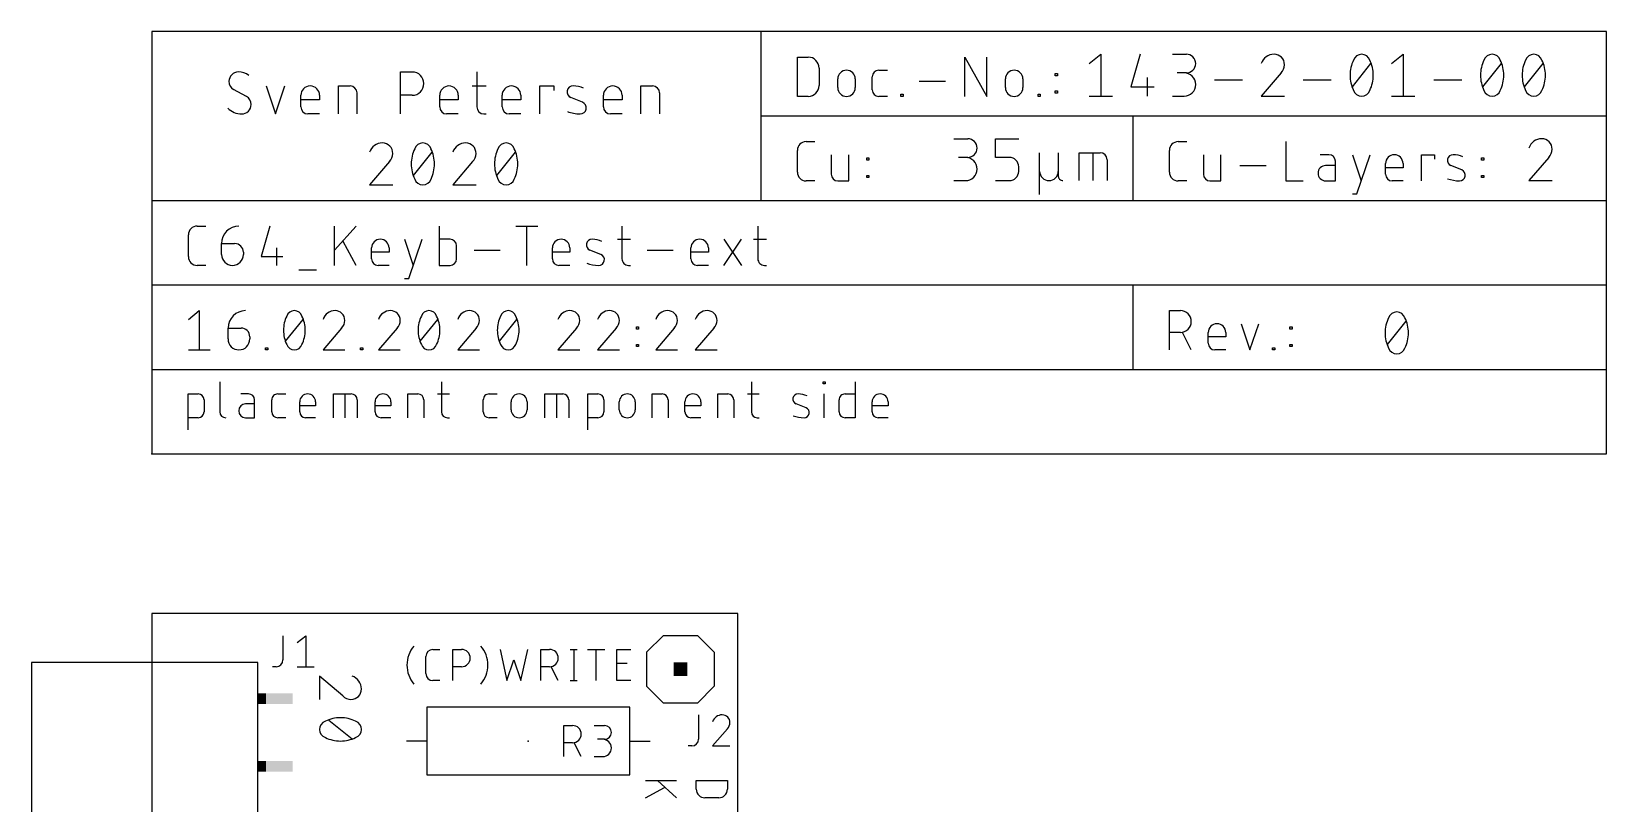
# Model space of a CAD drawing. Extents: x -4.5 to 54.6, y -1 to 75.9.
# Drawn here: x -4.5 to 54.6, y 46.9 to 75.9 of the extents above; entities that cross this region are included whole.
import ezdxf

# ---------------------------------------------------------------- set-up
doc = ezdxf.new("R2010")
doc.units = 0
for name, color, linetype in [('20', 30, 'CONTINUOUS'), ('21', 253, 'CONTINUOUS'), ('23', 7, 'CONTINUOUS'), ('25', 253, 'CONTINUOUS'), ('48', 213, 'CONTINUOUS'), ('51', 253, 'CONTINUOUS')]:
    doc.layers.add(name, color=color, linetype=linetype)

# ---------------------------------------------------------------- blocks, each defined once
blk = doc.blocks.new('RECT')
blk.add_solid([(-0.5, -0.5), (0.5, -0.5), (-0.5, 0.5), (0.5, 0.5)])

msp = doc.modelspace()

# ---------------------------------------------------------------- linework, layer by layer
at = {"layer": '20'}
for p, q in [((0, 54), (0, -1)), ((22, 54), (0, 54)), ((22, -1), (22, 54))]:
    msp.add_line(p, q, dxfattribs=at)
at = {"layer": '21'}
for p, q in [((2.5485, 62.7051), (2.5485, 61.5833)), ((10.8694, 62.7051), (10.8694, 61.5833)), ((22.5046, 62.7051), (22.5046, 61.5833)), ((25.2019, 62.6303), (25.2019, 62.7051)), ((25.2019, 62.7051), (25.2767, 62.7051)), ((25.2767, 62.7051), (25.2767, 62.6303)), ((26.3968, 62.7051), (26.3968, 61.3589)), ((1.3589, 60.9102), (1.3589, 62.2564)), ((1.3589, 62.2564), (1.7328, 62.2564)), ((3.632, 62.2564), (3.3329, 62.2564)), ((4.725, 62.2564), (5.0241, 62.2564)), ((6.813, 61.3589), (6.813, 62.2564)), ((6.813, 62.2564), (7.4861, 62.2564)), ((7.2617, 61.3589), (7.2617, 62.2564)), ((9.609, 61.3589), (9.609, 62.2564)), ((9.609, 62.2564), (9.983, 62.2564)), ((10.7198, 62.2564), (11.1685, 62.2564)), ((12.6643, 62.2564), (12.9635, 62.2564)), ((14.7524, 61.3589), (14.7524, 62.2564)), ((14.7524, 62.2564), (15.4255, 62.2564)), ((15.2011, 61.3589), (15.2011, 62.2564)), ((16.3706, 60.9102), (16.3706, 62.2564)), ((16.3706, 62.2564), (16.7446, 62.2564)), ((18.7804, 61.3589), (18.7804, 62.2564)), ((18.7804, 62.2564), (19.1543, 62.2564)), ((21.2443, 61.3589), (21.2443, 62.2564)), ((21.2443, 62.2564), (21.6182, 62.2564)), ((22.355, 62.2564), (22.8038, 62.2564)), ((25.2767, 62.6303), (25.2019, 62.6303)), ((25.2393, 61.3589), (25.2393, 62.2564)), ((26.0229, 62.2564), (26.3968, 62.2564)), ((1.9572, 62.032), (1.9572, 61.5833)), ((3.8564, 61.8824), (3.5199, 61.8824)), ((3.8564, 61.3589), (3.8564, 62.032)), ((4.5006, 61.5833), (4.5006, 62.032)), ((5.5481, 61.5833), (5.5481, 61.9572)), ((6.1464, 61.8076), (5.5481, 61.8076)), ((6.1464, 61.9572), (6.1464, 61.8076)), ((7.7105, 62.032), (7.7105, 61.3589)), ((8.3771, 61.5833), (8.3771, 61.9572)), ((8.9754, 61.8076), (8.3771, 61.8076)), ((8.9754, 61.9572), (8.9754, 61.8076)), ((10.2074, 62.032), (10.2074, 61.3589)), ((12.44, 61.5833), (12.44, 62.032)), ((13.4875, 61.6581), (13.4875, 61.9572)), ((14.0858, 61.9572), (14.0858, 61.6581)), ((15.6498, 62.032), (15.6498, 61.3589)), ((16.969, 62.032), (16.969, 61.5833)), ((17.5484, 61.6581), (17.5484, 61.9572)), ((18.1467, 61.9572), (18.1467, 61.6581)), ((19.3787, 62.032), (19.3787, 61.3589)), ((20.0123, 61.5833), (20.0123, 61.9572)), ((20.6106, 61.8076), (20.0123, 61.8076)), ((20.6106, 61.9572), (20.6106, 61.8076)), ((21.8426, 62.032), (21.8426, 61.3589)), ((24.5594, 61.7328), (24.1854, 61.8824)), ((25.7985, 61.5833), (25.7985, 62.032)), ((27.0391, 61.5833), (27.0391, 61.9572)), ((27.6374, 61.8076), (27.0391, 61.8076)), ((27.6374, 61.9572), (27.6374, 61.8076)), ((1.7328, 61.3589), (1.3589, 61.3589)), ((3.5199, 61.3589), (3.8564, 61.3589)), ((5.0241, 61.3589), (4.725, 61.3589)), ((6.1464, 61.3589), (5.7725, 61.3589)), ((8.9754, 61.3589), (8.6014, 61.3589)), ((11.0937, 61.3589), (11.1685, 61.3589)), ((12.9635, 61.3589), (12.6643, 61.3589)), ((16.7446, 61.3589), (16.3706, 61.3589)), ((20.6106, 61.3589), (20.2367, 61.3589)), ((22.729, 61.3589), (22.8038, 61.3589)), ((26.3968, 61.3589), (26.0229, 61.3589)), ((27.6374, 61.3589), (27.2635, 61.3589)), ((10.5488, 52.6542), (10.8085, 52.6542)), ((11.3001, 51.4858), (11.3001, 52.6542)), ((11.3001, 52.6542), (11.6246, 52.6542)), ((13.0696, 52.6542), (13.3292, 51.4858)), ((13.8485, 51.4858), (14.1082, 52.6542)), ((14.6052, 51.4858), (14.6052, 52.6542)), ((14.6052, 52.6542), (14.9297, 52.6542)), ((15.7069, 52.6542), (15.9666, 52.6542)), ((15.8368, 52.6542), (15.8368, 51.4858)), ((16.3504, 52.6542), (16.9995, 52.6542)), ((16.675, 51.4858), (16.675, 52.6542)), ((17.4576, 51.4858), (17.4576, 52.6542)), ((17.4576, 52.6542), (17.9769, 52.6542)), ((19.2088, 53.1813), (18.5738, 52.5463)), ((19.2088, 53.1813), (20.4788, 53.1813)), ((20.4788, 53.1813), (21.1137, 52.5463)), ((3.98, 52.17), (-4.52, 52.17)), ((-4.52, 52.17), (-4.52, 1.17)), ((3.98, 1.17), (3.98, 52.17)), ((10.2892, 51.7454), (10.2892, 52.3946)), ((13.3292, 51.4858), (13.5889, 52.2647)), ((13.5889, 52.2647), (13.8485, 51.4858)), ((17.4576, 52.1349), (17.847, 52.1349)), ((18.5738, 52.5463), (18.5738, 51.2763)), ((21.1137, 52.5463), (21.1137, 51.2763)), ((7.1677, 50.9072), (6.2929, 51.6509)), ((6.2929, 51.6509), (6.2929, 50.776)), ((10.8085, 51.4858), (10.5488, 51.4858)), ((11.6246, 52.0051), (11.3001, 52.0051)), ((14.9297, 52.0051), (14.6052, 52.0051)), ((15.2543, 51.4858), (14.9946, 52.0051)), ((15.7069, 51.4858), (15.9666, 51.4858)), ((17.9769, 51.4858), (17.4576, 51.4858)), ((18.5738, 51.2763), (19.2088, 50.6412)), ((21.1137, 51.2763), (20.4788, 50.6412)), ((17.9388, 50.4825), (10.3187, 50.4825)), ((10.3187, 50.4825), (10.3187, 47.9425)), ((17.9388, 47.9425), (17.9388, 50.4825)), ((20.4788, 50.6412), (19.2088, 50.6412)), ((6.6428, 50.0003), (7.5177, 49.3004)), ((10.3187, 49.2125), (9.5568, 49.2125)), ((17.9388, 49.2125), (18.7007, 49.2125)), ((10.3187, 47.9425), (17.9388, 47.9425)), ((18.5308, 47.7279), (19.6992, 47.7279)), ((18.5308, 47.0788), (19.2448, 47.4683)), ((19.6992, 47.0788), (18.9852, 47.7279)), ((20.4358, 47.7279), (21.6042, 47.7279)), ((20.4358, 47.4034), (20.4358, 47.7279)), ((21.6042, 47.7279), (21.6042, 47.4034)), ((21.2796, 47.0788), (20.7604, 47.0788))]:
    msp.add_line(p, q, dxfattribs=at)
for centre, radius, start, end in [((1.7328, 62.032), 0.2244, 0, 90), ((3.632, 62.032), 0.2244, 0, 90), ((4.725, 62.032), 0.2244, 89.9992, 180), ((5.8473, 61.9572), 0.2992, 0, 180), ((7.4861, 62.032), 0.2244, 0, 90), ((8.6762, 61.9572), 0.2992, 0, 180), ((9.983, 62.032), 0.2244, 0, 90), ((12.6643, 62.032), 0.2244, 89.9992, 180), ((13.7866, 61.9572), 0.2992, 0, 180), ((15.4255, 62.032), 0.2244, 0, 90), ((16.7446, 62.032), 0.2244, 0, 90), ((17.8475, 61.9572), 0.2992, 0, 180), ((19.1543, 62.032), 0.2244, 0, 90), ((20.3115, 61.9572), 0.2992, 0, 180), ((21.6182, 62.032), 0.2244, 0, 90), ((24.2574, 62.0625), 0.1939, 89.181, 248.1986), ((24.2481, 61.4071), 0.8493, 65.7609, 89.181), ((26.0229, 62.032), 0.2244, 89.9992, 180), ((27.3382, 61.9572), 0.2992, 0, 180), ((1.7328, 61.5833), 0.2244, 270.0008, 0), ((2.7729, 61.5833), 0.2244, 180, 270), ((3.5199, 61.6207), 0.2618, 90, 270), ((4.725, 61.5833), 0.2244, 180, 270), ((5.7725, 61.5833), 0.2244, 180, 270), ((8.6014, 61.5833), 0.2244, 180, 270), ((11.0937, 61.5833), 0.2244, 180, 270), ((12.6643, 61.5833), 0.2244, 180, 270), ((13.7866, 61.6581), 0.2992, 180, 0), ((16.7446, 61.5833), 0.2244, 270.0008, 0), ((17.8475, 61.6581), 0.2992, 180, 0), ((20.2367, 61.5833), 0.2244, 180, 270), ((22.729, 61.5833), 0.2244, 180, 270), ((24.4874, 61.5528), 0.1939, 269.181, 68.1986), ((26.0229, 61.5833), 0.2244, 180, 270), ((27.2635, 61.5833), 0.2244, 180, 270), ((24.5027, 62.6272), 1.2684, 250.2096, 269.181), ((10.6874, 52.07), 1.1116, 140.0338, 180.0001), ((10.5488, 52.3946), 0.2596, 90.0007, 180), ((11.6246, 52.3296), 0.3246, 270, 90), ((11.4992, 52.07), 1.1116, 359.9999, 39.9662), ((14.9297, 52.3296), 0.3246, 270, 90), ((10.6874, 52.07), 1.1116, 180.0001, 219.966), ((11.4992, 52.07), 1.1116, 320.034, 359.9999), ((7.3619, 51.1697), 0.5058, 0, 72.055), ((10.5488, 51.7454), 0.2596, 180, 270), ((7.474, 51.1989), 0.4229, 223.6026, 270.0001), ((7.474, 51.1697), 0.3937, 270, 0), ((6.6166, 49.6503), 0.3237, 108.9248, 180.0001), ((7.0803, 48.79), 1.2978, 90.0001, 115.9888), ((7.0803, 48.79), 1.2978, 64.0111, 90), ((7.5439, 49.6503), 0.3237, 360, 71.0758), ((6.6166, 49.6503), 0.3237, 180, 251.0756), ((7.0803, 50.5106), 1.2977, 244.0106, 269.9999), ((7.0803, 50.5106), 1.2977, 270, 295.9896), ((7.5439, 49.6503), 0.3237, 288.9237, 359.9999), ((20.7604, 47.4034), 0.3246, 180, 270), ((21.2796, 47.4034), 0.3246, 270, 0)]:
    msp.add_arc(centre, radius, start, end, dxfattribs=at)
at = {"layer": '23'}
for p in [(0, 60), (19.8438, 51.9113), (14.1288, 49.2125)]:
    msp.add_point(p, dxfattribs=at)
at = {"layer": '25'}
for p, q in [((4.9215, 53.1717), (4.9215, 52.2629)), ((5.4489, 52.9121), (5.7734, 53.1717)), ((5.7734, 53.1717), (5.7734, 52.0033)), ((4.6619, 52.0033), (4.532, 52.0033)), ((5.4489, 52.0033), (6.098, 52.0033)), ((15.4682, 48.6283), (15.4682, 49.7967)), ((15.4682, 49.7967), (15.7928, 49.7967)), ((16.6038, 49.7967), (16.9933, 49.7967)), ((20.5253, 50.1968), (20.5253, 49.288)), ((21.6044, 49.6775), (21.0527, 49.0284)), ((15.7928, 49.1476), (15.4682, 49.1476)), ((16.1173, 48.6283), (15.8577, 49.1476)), ((16.9933, 49.2774), (16.7337, 49.2774)), ((16.6038, 48.6283), (16.9284, 48.6283)), ((20.2657, 49.0284), (20.1359, 49.0284)), ((21.0527, 49.0284), (21.7018, 49.0284))]:
    msp.add_line(p, q, dxfattribs=at)
for centre, radius, start, end in [((4.6619, 52.2629), 0.2596, 270, 0), ((15.7928, 49.4721), 0.3246, 270, 90), ((16.9933, 49.5371), 0.2596, 270, 90), ((21.4097, 49.8215), 0.3753, 90.0001, 162.0549), ((21.4097, 49.9047), 0.2921, 0, 90), ((21.388, 49.9047), 0.3138, 313.604, 359.9996), ((16.9284, 48.9529), 0.3246, 270, 90), ((20.2657, 49.288), 0.2596, 270, 0)]:
    msp.add_arc(centre, radius, start, end, dxfattribs=at)
at = {"layer": '48'}
for p, q in [((22.86, 75.875), (0, 75.875)), ((0, 75.875), (0, 69.525)), ((54.61, 75.875), (22.86, 75.875)), ((22.86, 75.875), (22.86, 72.7)), ((54.61, 72.7), (54.61, 75.875)), ((24.2316, 73.4366), (24.2316, 74.9098)), ((24.2316, 74.9098), (24.6408, 74.9098)), ((30.5248, 73.4366), (30.5248, 74.9098)), ((30.5248, 74.9098), (31.3432, 73.4366)), ((31.3432, 73.4366), (31.3432, 74.9098)), ((35.1853, 74.6689), (35.6228, 75.0189)), ((35.6228, 75.0189), (35.6228, 73.4441)), ((37.0984, 75.0189), (36.7485, 73.7941)), ((38.3116, 75.0189), (38.8365, 75.0189)), ((45.0684, 73.7941), (45.7683, 74.6689)), ((46.5441, 74.6689), (46.9815, 75.0189)), ((46.9815, 75.0189), (46.9815, 73.4441)), ((49.9662, 73.7941), (50.6661, 74.6689)), ((51.5293, 73.7941), (52.2292, 74.6689)), ((9.3349, 72.7773), (9.3349, 74.3522)), ((9.3349, 74.3522), (9.7724, 74.3522)), ((12.1986, 74.3522), (12.1986, 73.0398)), ((25.05, 74.5006), (25.05, 73.8458)), ((25.7505, 73.764), (25.7505, 74.0914)), ((26.4052, 74.0914), (26.4052, 73.764)), ((27.041, 73.6821), (27.041, 74.1732)), ((27.2865, 74.4187), (27.6139, 74.4187)), ((28.8077, 74.0095), (29.7898, 74.0095)), ((32.0436, 73.764), (32.0436, 74.0914)), ((32.6984, 74.0914), (32.6984, 73.764)), ((33.9158, 74.2141), (33.9158, 74.296)), ((33.9158, 74.296), (33.9976, 74.296)), ((33.9976, 74.2141), (33.9158, 74.2141)), ((33.9976, 74.296), (33.9976, 74.2141)), ((37.3609, 74.144), (37.3609, 73.4441)), ((38.8365, 74.319), (38.4866, 74.319)), ((39.8914, 74.0565), (40.9413, 74.0565)), ((42.3899, 74.319), (41.6463, 73.4441)), ((43.2261, 74.0565), (44.276, 74.0565)), ((48.1239, 74.0565), (49.1738, 74.0565)), ((3.5486, 73.4335), (3.0674, 73.696)), ((4.2908, 73.8272), (4.6408, 72.7773)), ((4.6408, 72.7773), (4.9908, 73.8272)), ((5.5934, 73.0398), (5.5934, 73.4773)), ((6.2934, 73.4773), (6.2934, 73.3023)), ((7.0003, 72.7773), (7.0003, 73.8272)), ((7.0003, 73.8272), (7.4377, 73.8272)), ((7.7002, 73.5648), (7.7002, 72.7773)), ((9.7724, 73.4773), (9.3349, 73.4773)), ((10.8039, 73.0398), (10.8039, 73.4773)), ((11.5038, 73.4773), (11.5038, 73.3023)), ((12.0236, 73.8272), (12.5486, 73.8272)), ((13.1485, 73.0398), (13.1485, 73.4773)), ((13.8484, 73.4773), (13.8484, 73.3023)), ((14.5656, 72.7773), (14.5656, 73.8272)), ((14.5656, 73.8272), (15.0905, 73.8272)), ((15.0905, 73.8272), (15.0905, 73.6522)), ((16.1661, 73.2148), (15.7287, 73.3898)), ((16.9521, 73.0398), (16.9521, 73.4773)), ((17.652, 73.4773), (17.652, 73.3023)), ((18.3589, 72.7773), (18.3589, 73.8272)), ((18.3589, 73.8272), (18.7964, 73.8272)), ((19.0588, 73.5648), (19.0588, 72.7773)), ((24.6408, 73.4366), (24.2316, 73.4366)), ((27.6139, 73.4366), (27.2865, 73.4366)), ((28.1181, 73.4366), (28.1181, 73.5184)), ((28.1181, 73.5184), (28.2, 73.5184)), ((28.2, 73.4366), (28.1181, 73.4366)), ((28.2, 73.5184), (28.2, 73.4366)), ((33.2716, 73.4366), (33.2716, 73.5184)), ((33.2716, 73.5184), (33.3534, 73.5184)), ((33.3534, 73.4366), (33.2716, 73.4366)), ((33.3534, 73.5184), (33.3534, 73.4366)), ((33.9158, 73.5594), (33.9158, 73.6412)), ((33.9158, 73.6412), (33.9976, 73.6412)), ((33.9976, 73.5594), (33.9158, 73.5594)), ((33.9976, 73.6412), (33.9976, 73.5594)), ((35.1853, 73.4441), (36.0602, 73.4441)), ((36.7485, 73.7941), (37.6234, 73.7941)), ((38.3116, 73.4441), (38.749, 73.4441)), ((41.6463, 73.4441), (42.5212, 73.4441)), ((46.5441, 73.4441), (47.4189, 73.4441)), ((6.2934, 73.3023), (5.5934, 73.3023)), ((6.2934, 72.7773), (5.8559, 72.7773)), ((11.5038, 73.3023), (10.8039, 73.3023)), ((11.5038, 72.7773), (11.0663, 72.7773)), ((12.4611, 72.7773), (12.5486, 72.7773)), ((13.8484, 73.3023), (13.1485, 73.3023)), ((13.8484, 72.7773), (13.411, 72.7773)), ((17.652, 73.3023), (16.9521, 73.3023)), ((17.652, 72.7773), (17.2146, 72.7773)), ((22.86, 72.7), (22.86, 69.525)), ((22.86, 72.7), (36.83, 72.7)), ((36.83, 72.7), (54.61, 72.7)), ((36.83, 72.7), (36.83, 69.525)), ((54.61, 69.525), (54.61, 72.7)), ((24.559, 71.7348), (24.8864, 71.7348)), ((30.1054, 71.8439), (30.6303, 71.8439)), ((31.6685, 71.144), (31.6685, 71.8439)), ((31.6685, 71.8439), (32.5434, 71.8439)), ((38.529, 71.7348), (38.8564, 71.7348)), ((42.5708, 71.7348), (42.5708, 70.2616)), ((8.9153, 70.9852), (8.1716, 70.1103)), ((9.8222, 70.4603), (10.5221, 71.3352)), ((12.0415, 70.9852), (11.2979, 70.1103)), ((12.9485, 70.4603), (13.6484, 71.3352)), ((24.2316, 70.589), (24.2316, 71.4074)), ((25.5077, 71.2437), (25.5077, 70.5071)), ((26.1624, 70.2616), (26.1624, 71.2437)), ((26.8347, 71.0391), (26.8347, 71.121)), ((26.8347, 71.121), (26.9166, 71.121)), ((26.9166, 71.0391), (26.8347, 71.0391)), ((26.9166, 71.121), (26.9166, 71.0391)), ((30.6303, 71.144), (30.2803, 71.144)), ((32.1934, 71.144), (31.6685, 71.144)), ((33.3286, 69.7442), (33.3286, 71.319)), ((34.0285, 71.319), (34.0285, 70.6191)), ((34.8114, 70.2691), (34.8114, 71.319)), ((34.8114, 71.319), (35.5988, 71.319)), ((35.3364, 70.2691), (35.3364, 71.319)), ((35.8613, 71.0565), (35.8613, 70.2691)), ((38.2016, 70.589), (38.2016, 71.4074)), ((39.4777, 71.2437), (39.4777, 70.5071)), ((40.1324, 70.2616), (40.1324, 71.2437)), ((44.1889, 71.2437), (43.8615, 71.2437)), ((44.4344, 70.2616), (44.4344, 70.9982)), ((45.0771, 71.2437), (45.4045, 70.2616)), ((45.2408, 69.7705), (45.7319, 71.2437)), ((47.6643, 70.2616), (47.6643, 71.2437)), ((47.6643, 71.2437), (48.1553, 71.2437)), ((48.1553, 71.2437), (48.1553, 71.08)), ((49.9224, 71.0391), (49.9224, 71.121)), ((49.9224, 71.121), (50.0043, 71.121)), ((50.0043, 71.0391), (49.9224, 71.0391)), ((50.0043, 71.121), (50.0043, 71.0391)), ((52.439, 71.144), (51.6954, 70.2691)), ((26.8347, 70.3844), (26.8347, 70.4662)), ((26.8347, 70.4662), (26.9166, 70.4662)), ((26.9166, 70.3844), (26.8347, 70.3844)), ((26.9166, 70.4662), (26.9166, 70.3844)), ((32.5434, 70.6191), (32.5434, 70.794)), ((34.0285, 70.6191), (34.0285, 70.4441)), ((40.8501, 70.8345), (41.8322, 70.8345)), ((44.4344, 70.8345), (44.0661, 70.8345)), ((46.3159, 70.5071), (46.3159, 70.9164)), ((46.9707, 70.7527), (46.3159, 70.7527)), ((46.9707, 70.9164), (46.9707, 70.7527)), ((49.1769, 70.6708), (48.7677, 70.8345)), ((49.9224, 70.3844), (49.9224, 70.4662)), ((49.9224, 70.4662), (50.0043, 70.4662)), ((50.0043, 70.3844), (49.9224, 70.3844)), ((50.0043, 70.4662), (50.0043, 70.3844)), ((8.1716, 70.1103), (9.0465, 70.1103)), ((11.2979, 70.1103), (12.1728, 70.1103)), ((24.8864, 70.2616), (24.559, 70.2616)), ((25.7532, 70.2616), (26.1624, 70.2616)), ((30.1054, 70.2691), (30.5428, 70.2691)), ((31.6685, 70.2691), (32.1934, 70.2691)), ((38.8564, 70.2616), (38.529, 70.2616)), ((39.7232, 70.2616), (40.1324, 70.2616)), ((42.5708, 70.2616), (43.2256, 70.2616)), ((44.0661, 70.2616), (44.4344, 70.2616)), ((46.9707, 70.2616), (46.5615, 70.2616)), ((51.6954, 70.2691), (52.5702, 70.2691)), ((0, 69.525), (0, 66.35)), ((0, 69.525), (22.86, 69.525)), ((22.86, 69.525), (36.83, 69.525)), ((36.83, 69.525), (54.61, 69.525)), ((45.0771, 69.7705), (45.2408, 69.7705)), ((54.61, 66.35), (54.61, 69.525)), ((1.3716, 67.414), (1.3716, 68.2324)), ((1.699, 68.5598), (2.0264, 68.5598)), ((4.4293, 68.5598), (4.102, 67.414)), ((6.8534, 67.0866), (6.8534, 68.5598)), ((7.6719, 68.5598), (6.8534, 67.6595)), ((9.4859, 68.0687), (9.8133, 67.0866)), ((9.6496, 66.5955), (10.1407, 68.0687)), ((10.7834, 68.5598), (10.7834, 67.0866)), ((11.1926, 68.0687), (10.7834, 68.0687)), ((13.6656, 68.5598), (14.4841, 68.5598)), ((14.0748, 67.0866), (14.0748, 68.5598)), ((17.4819, 68.0687), (17.9729, 68.0687)), ((17.6456, 68.5598), (17.6456, 67.3321)), ((21.4777, 67.0866), (22.1324, 68.0687)), ((21.4777, 68.0687), (22.1324, 67.0866)), ((22.5858, 68.0687), (23.0769, 68.0687)), ((22.7495, 68.5598), (22.7495, 67.3321)), ((2.6154, 67.905), (3.1064, 67.905)), ((2.6154, 67.4958), (2.6154, 67.905)), ((3.4338, 67.5777), (3.4338, 67.4958)), ((4.102, 67.414), (4.9204, 67.414)), ((4.6749, 67.7414), (4.6749, 67.0866)), ((7.6719, 67.0866), (7.1808, 67.9869)), ((8.2471, 67.3321), (8.2471, 67.7414)), ((8.9019, 67.5777), (8.2471, 67.5777)), ((8.9019, 67.7414), (8.9019, 67.5777)), ((11.4381, 67.3321), (11.4381, 67.8232)), ((12.0972, 67.6595), (13.0793, 67.6595)), ((15.0358, 67.3321), (15.0358, 67.7414)), ((15.6906, 67.5777), (15.0358, 67.5777)), ((15.6906, 67.7414), (15.6906, 67.5777)), ((16.8562, 67.4958), (16.447, 67.6595)), ((18.5886, 67.6595), (19.5707, 67.6595)), ((20.2388, 67.3321), (20.2388, 67.7414)), ((20.8936, 67.5777), (20.2388, 67.5777)), ((20.8936, 67.7414), (20.8936, 67.5777)), ((2.0264, 67.0866), (1.699, 67.0866)), ((5.5217, 66.9229), (6.1765, 66.9229)), ((8.9019, 67.0866), (8.4926, 67.0866)), ((10.7834, 67.0866), (11.1926, 67.0866)), ((15.6906, 67.0866), (15.2814, 67.0866)), ((17.8911, 67.0866), (17.9729, 67.0866)), ((20.8936, 67.0866), (20.4844, 67.0866)), ((22.995, 67.0866), (23.0769, 67.0866)), ((0, 66.35), (0, 63.175)), ((0, 66.35), (36.83, 66.35)), ((9.4859, 66.5955), (9.6496, 66.5955)), ((36.83, 66.35), (54.61, 66.35)), ((36.83, 66.35), (36.83, 63.175)), ((54.61, 63.175), (54.61, 66.35)), ((1.3716, 65.0574), (1.7808, 65.3848)), ((1.7808, 65.3848), (1.7808, 63.9116)), ((5.0212, 64.239), (5.676, 65.0574)), ((10.0756, 64.239), (10.7303, 65.0574)), ((13.0487, 64.239), (13.7035, 65.0574)), ((38.2016, 63.9116), (38.2016, 65.3848)), ((38.2016, 65.3848), (38.6108, 65.3848)), ((2.8582, 64.73), (3.3492, 64.73)), ((2.8582, 64.3208), (2.8582, 64.73)), ((7.1216, 64.73), (6.426, 63.9116)), ((9.2028, 64.73), (8.5072, 63.9116)), ((12.176, 64.73), (11.4803, 63.9116)), ((15.942, 64.73), (15.2463, 63.9116)), ((17.4285, 64.73), (16.7329, 63.9116)), ((18.1913, 64.6891), (18.1913, 64.771)), ((18.1913, 64.771), (18.2732, 64.771)), ((18.2732, 64.6891), (18.1913, 64.6891)), ((18.2732, 64.771), (18.2732, 64.6891)), ((19.6088, 64.73), (18.9132, 63.9116)), ((21.0954, 64.73), (20.3997, 63.9116)), ((38.6108, 64.5664), (38.2016, 64.5664)), ((39.02, 63.9116), (38.6927, 64.5664)), ((39.6596, 64.1571), (39.6596, 64.5664)), ((40.3143, 64.5664), (40.3143, 64.4027)), ((40.8984, 64.8937), (41.2258, 63.9116)), ((41.2258, 63.9116), (41.5532, 64.8937)), ((42.721, 64.6891), (42.721, 64.771)), ((42.721, 64.771), (42.8028, 64.771)), ((42.8028, 64.6891), (42.721, 64.6891)), ((42.8028, 64.771), (42.8028, 64.6891)), ((46.3853, 64.1103), (47.0853, 64.9852)), ((1.3716, 63.9116), (2.19, 63.9116)), ((3.6766, 64.4027), (3.6766, 64.3208)), ((4.2671, 63.9116), (4.2671, 63.9934)), ((4.2671, 63.9934), (4.3489, 63.9934)), ((4.3489, 63.9116), (4.2671, 63.9116)), ((4.3489, 63.9934), (4.3489, 63.9116)), ((6.426, 63.9116), (7.2444, 63.9116)), ((7.8349, 63.9116), (7.8349, 63.9934)), ((7.8349, 63.9934), (7.9167, 63.9934)), ((7.9167, 63.9116), (7.8349, 63.9116)), ((7.9167, 63.9934), (7.9167, 63.9116)), ((8.5072, 63.9116), (9.3256, 63.9116)), ((11.4803, 63.9116), (12.2987, 63.9116)), ((15.2463, 63.9116), (16.0647, 63.9116)), ((16.7329, 63.9116), (17.5513, 63.9116)), ((18.1913, 64.0344), (18.1913, 64.1162)), ((18.1913, 64.1162), (18.2732, 64.1162)), ((18.2732, 64.0344), (18.1913, 64.0344)), ((18.2732, 64.1162), (18.2732, 64.0344)), ((18.9132, 63.9116), (19.7316, 63.9116)), ((20.3997, 63.9116), (21.2182, 63.9116)), ((40.3143, 64.4027), (39.6596, 64.4027)), ((40.3143, 63.9116), (39.9051, 63.9116)), ((42.0768, 63.9116), (42.0768, 63.9934)), ((42.0768, 63.9934), (42.1586, 63.9934)), ((42.1586, 63.9116), (42.0768, 63.9116)), ((42.1586, 63.9934), (42.1586, 63.9116)), ((42.721, 64.0344), (42.721, 64.1162)), ((42.721, 64.1162), (42.8028, 64.1162)), ((42.8028, 64.0344), (42.721, 64.0344)), ((42.8028, 64.1162), (42.8028, 64.0344)), ((0, 63.175), (0, 60)), ((0, 63.175), (36.83, 63.175)), ((36.83, 63.175), (54.61, 63.175)), ((54.61, 60), (54.61, 63.175)), ((0, 60), (54.61, 60))]:
    msp.add_line(p, q, dxfattribs=at)
for centre, radius, start, end in [((24.6408, 74.5006), 0.4092, 359.9996, 90), ((38.8365, 74.6689), 0.35, 270, 90), ((42.1275, 74.5131), 0.5058, 90, 162.055), ((42.1275, 74.6252), 0.3937, 0, 90), ((42.0983, 74.6252), 0.4229, 313.6028, 359.9999), ((46.2787, 74.2315), 1.2978, 154.0111, 180), ((45.4184, 74.6952), 0.3237, 90, 161.0758), ((45.4184, 74.6952), 0.3237, 18.9235, 90.0002), ((44.5581, 74.2315), 1.2977, 0, 25.9895), ((51.1765, 74.2315), 1.2978, 154.0111, 180), ((50.3162, 74.6952), 0.3237, 90, 161.0758), ((50.3162, 74.6952), 0.3237, 18.9235, 90.0002), ((49.4559, 74.2315), 1.2977, 0, 25.9895), ((52.7396, 74.2315), 1.2978, 154.0111, 180), ((51.8793, 74.6952), 0.3237, 90, 161.0758), ((51.8793, 74.6952), 0.3237, 18.9235, 90.0002), ((51.019, 74.2315), 1.2977, 0, 25.9895), ((3.2424, 74.0022), 0.35, 90, 180), ((3.2478, 74.0022), 0.3554, 180, 239.4897), ((3.2424, 73.696), 0.6562, 53.1299, 89.9999), ((9.7724, 73.9147), 0.4374, 270, 90), ((26.0778, 74.0914), 0.3274, 0, 180), ((27.2865, 74.1732), 0.2455, 90, 180), ((32.371, 74.0914), 0.3274, 0, 180), ((38.749, 73.8815), 0.4374, 270, 90), ((46.2787, 74.2315), 1.2978, 180.0001, 205.9888), ((44.5581, 74.2315), 1.2978, 334.0107, 359.9999), ((51.1765, 74.2315), 1.2978, 180.0001, 205.9888), ((49.4559, 74.2315), 1.2978, 334.0107, 359.9999), ((52.7396, 74.2315), 1.2978, 180.0001, 205.9888), ((51.019, 74.2315), 1.2978, 334.0107, 359.9999), ((3.3681, 73.1273), 0.3554, 0.0002, 59.4895), ((5.9434, 73.4773), 0.35, 0, 180), ((7.4377, 73.5648), 0.2625, 0, 90), ((11.1538, 73.4773), 0.35, 0, 180), ((13.4985, 73.4773), 0.35, 0, 180), ((15.8129, 73.6004), 0.2268, 89.1807, 248.199), ((15.8019, 72.8337), 0.9936, 65.7612, 89.1807), ((17.3021, 73.4773), 0.35, 0, 180), ((18.7964, 73.5648), 0.2625, 0, 90), ((24.6408, 73.8458), 0.4092, 270.0004, 360), ((26.0778, 73.764), 0.3274, 180, 0), ((27.2865, 73.6821), 0.2455, 180, 270), ((32.371, 73.764), 0.3274, 180, 0), ((45.4184, 73.7678), 0.3237, 198.9248, 270.0001), ((45.4184, 73.7678), 0.3237, 270, 341.0761), ((50.3162, 73.7678), 0.3237, 198.9248, 270.0001), ((50.3162, 73.7678), 0.3237, 270, 341.0761), ((51.8793, 73.7678), 0.3237, 198.9248, 270.0001), ((51.8793, 73.7678), 0.3237, 270, 341.0761), ((3.3736, 73.5166), 0.7393, 224.7606, 269.9996), ((3.3736, 73.1273), 0.35, 269.9995, 0), ((5.8559, 73.0398), 0.2625, 180, 270), ((11.0663, 73.0398), 0.2625, 180, 270), ((12.4611, 73.0398), 0.2625, 180, 270), ((13.411, 73.0398), 0.2625, 180, 270), ((16.0998, 74.2611), 1.4839, 250.2099, 269.1807), ((16.0819, 73.0042), 0.2268, 269.1807, 68.199), ((17.2146, 73.0398), 0.2625, 180, 270), ((8.6528, 71.1794), 0.5058, 90, 162.055), ((8.6528, 71.2914), 0.3937, 0, 90), ((10.1722, 71.3614), 0.3237, 90, 161.0758), ((10.1722, 71.3614), 0.3237, 18.9235, 90.0002), ((11.7791, 71.1794), 0.5058, 90, 162.055), ((11.7791, 71.2914), 0.3937, 0, 90), ((13.2984, 71.3614), 0.3237, 90, 161.0758), ((13.2984, 71.3614), 0.3237, 18.9235, 90.0002), ((24.559, 71.4074), 0.3274, 90.0005, 180), ((30.6303, 71.4939), 0.35, 270, 90), ((38.529, 71.4074), 0.3274, 90.0005, 180), ((52.1765, 71.3381), 0.5058, 90, 162.055), ((52.1765, 71.4502), 0.3937, 0, 90), ((8.6236, 71.2914), 0.4229, 313.6028, 359.9999), ((11.0325, 70.8978), 1.2978, 154.0111, 180), ((9.3119, 70.8978), 1.2977, 0, 25.9895), ((11.7499, 71.2914), 0.4229, 313.6028, 359.9999), ((14.1588, 70.8978), 1.2978, 154.0111, 180), ((12.4382, 70.8978), 1.2977, 0, 25.9895), ((30.5428, 70.7065), 0.4374, 270, 90), ((32.1934, 70.794), 0.35, 0, 90), ((35.5988, 71.0565), 0.2625, 0, 90), ((44.1889, 70.9982), 0.2455, 0, 90), ((46.6433, 70.9164), 0.3274, 0, 180), ((48.8465, 71.0315), 0.2122, 89.1816, 248.1986), ((48.8362, 70.3144), 0.9294, 65.761, 89.1816), ((52.1474, 71.4502), 0.4229, 313.6028, 359.9999), ((11.0325, 70.8978), 1.2978, 180.0001, 205.9888), ((9.3119, 70.8978), 1.2978, 334.0107, 359.9999), ((14.1588, 70.8978), 1.2978, 180.0001, 205.9888), ((12.4381, 70.8978), 1.2978, 334.0107, 359.9999), ((24.559, 70.589), 0.3274, 180, 270), ((25.7532, 70.5071), 0.2455, 180, 270), ((32.1934, 70.6191), 0.35, 270, 359.9995), ((33.6785, 70.6191), 0.35, 180, 0), ((34.2035, 70.4441), 0.175, 180, 270.001), ((38.529, 70.589), 0.3274, 180, 270), ((39.7232, 70.5071), 0.2455, 180, 270), ((44.0661, 70.5481), 0.2865, 90, 270), ((46.5615, 70.5071), 0.2455, 180, 270), ((49.0981, 70.4738), 0.2122, 269.1816, 68.1989), ((10.1722, 70.4341), 0.3237, 198.9248, 270.0001), ((10.1722, 70.4341), 0.3237, 270, 341.0761), ((13.2984, 70.4341), 0.3237, 198.9248, 270.0001), ((13.2984, 70.4341), 0.3237, 270, 341.0761), ((49.1149, 71.6495), 1.388, 250.2089, 269.1815), ((1.699, 68.2324), 0.3274, 90.0005, 180), ((3.2701, 67.905), 0.6548, 90.0003, 180), ((8.5745, 67.7414), 0.3274, 0, 180), ((11.1926, 67.8232), 0.2455, 0, 90), ((15.3632, 67.7414), 0.3274, 0, 180), ((16.5258, 67.8565), 0.2122, 89.1816, 248.1986), ((16.5155, 67.1394), 0.9294, 65.761, 89.1816), ((20.5662, 67.7414), 0.3274, 0, 180), ((1.699, 67.414), 0.3274, 180, 270), ((3.0246, 67.4958), 0.4092, 180, 0), ((3.1064, 67.5777), 0.3274, 0, 90), ((16.7774, 67.2988), 0.2122, 269.1816, 68.1989), ((8.4926, 67.3321), 0.2455, 180, 270), ((11.1926, 67.3321), 0.2455, 270, 0), ((15.2814, 67.3321), 0.2455, 180, 270), ((16.7942, 68.4745), 1.388, 250.2089, 269.1815), ((17.8911, 67.3321), 0.2455, 180, 270.0007), ((20.4844, 67.3321), 0.2455, 180, 270), ((22.995, 67.3321), 0.2455, 180, 270.0007), ((3.5129, 64.73), 0.6548, 90.0003, 180), ((6.1534, 64.6482), 1.214, 154.0109, 180), ((5.3486, 65.082), 0.3028, 90, 161.0756), ((5.3486, 65.082), 0.3028, 18.9237, 90.0001), ((4.5438, 64.6482), 1.214, 360, 25.9897), ((6.8761, 64.9116), 0.4732, 90, 162.0549), ((6.8761, 65.0165), 0.3683, 0, 90), ((8.9573, 64.9116), 0.4732, 90, 162.0549), ((8.9573, 65.0165), 0.3683, 0, 90), ((11.2078, 64.6482), 1.214, 154.0109, 180), ((10.4029, 65.082), 0.3028, 90, 161.0756), ((10.4029, 65.082), 0.3028, 18.9237, 90.0001), ((9.5982, 64.6482), 1.214, 360, 25.9897), ((11.9304, 64.9116), 0.4732, 90, 162.0549), ((11.9304, 65.0165), 0.3683, 0, 90), ((14.1809, 64.6482), 1.214, 154.0109, 180), ((13.3761, 65.082), 0.3028, 90, 161.0756), ((13.3761, 65.082), 0.3028, 18.9237, 90.0001), ((12.5713, 64.6482), 1.214, 360, 25.9897), ((15.6964, 64.9116), 0.4732, 90, 162.0549), ((15.6964, 65.0165), 0.3683, 0, 90), ((17.183, 64.9116), 0.4732, 90, 162.0549), ((17.183, 65.0165), 0.3683, 0, 90), ((19.3633, 64.9116), 0.4732, 90, 162.0549), ((19.3633, 65.0165), 0.3683, 0, 90), ((20.8499, 64.9116), 0.4732, 90, 162.0549), ((20.8499, 65.0165), 0.3683, 0, 90), ((38.6108, 64.9756), 0.4092, 270, 90), ((47.5956, 64.5478), 1.2978, 154.0111, 180), ((46.7353, 65.0114), 0.3237, 90, 161.0758), ((46.7353, 65.0114), 0.3237, 18.9235, 90.0002), ((45.875, 64.5478), 1.2977, 0, 25.9895), ((3.3492, 64.4027), 0.3274, 0, 90), ((6.1534, 64.6482), 1.214, 180, 205.9889), ((4.5438, 64.6482), 1.214, 334.0105, 359.9999), ((6.8488, 65.0165), 0.3956, 313.6022, 0), ((8.93, 65.0165), 0.3956, 313.6022, 0), ((11.2078, 64.6482), 1.214, 180, 205.9889), ((9.5981, 64.6482), 1.214, 334.0105, 359.9999), ((11.9032, 65.0165), 0.3956, 313.6022, 0), ((14.1809, 64.6482), 1.214, 180, 205.9889), ((12.5713, 64.6482), 1.214, 334.0105, 359.9999), ((15.6692, 65.0165), 0.3956, 313.6022, 0), ((17.1557, 65.0165), 0.3956, 313.6022, 0), ((19.336, 65.0165), 0.3956, 313.6022, 0), ((20.8226, 65.0165), 0.3956, 313.6022, 0), ((39.987, 64.5664), 0.3274, 0, 180), ((47.5956, 64.5478), 1.2978, 180.0001, 205.9888), ((45.875, 64.5478), 1.2978, 334.0107, 359.9999), ((3.2674, 64.3208), 0.4092, 180, 0), ((5.3486, 64.2144), 0.3028, 198.9251, 270.0001), ((5.3486, 64.2144), 0.3028, 270, 341.0759), ((10.4029, 64.2144), 0.3028, 198.9251, 270.0001), ((10.4029, 64.2144), 0.3028, 270, 341.0759), ((13.3761, 64.2144), 0.3028, 198.9251, 270.0001), ((13.3761, 64.2144), 0.3028, 270, 341.0759), ((39.9051, 64.1571), 0.2455, 180, 270), ((46.7353, 64.0841), 0.3237, 198.9248, 270.0001), ((46.7353, 64.0841), 0.3237, 270, 341.0761)]:
    msp.add_arc(centre, radius, start, end, dxfattribs=at)

# ---------------------------------------------------------------- block references
at = {"layer": '21', "xscale": 0.4, "yscale": 0.3, "rotation": 90}
for p in [(4.13, 50.8), (4.13, 48.26)]:
    msp.add_blockref('RECT', p, dxfattribs=at)
at = {"layer": '51', "xscale": 0.508, "yscale": 0.508}
msp.add_blockref('RECT', (19.8438, 51.9113), dxfattribs=at)
at = {"layer": '51', "xscale": 0.4, "rotation": 90}
for p in [(4.78, 50.8), (4.78, 48.26)]:
    msp.add_blockref('RECT', p, dxfattribs=at)

doc.saveas('drawing.dxf')
